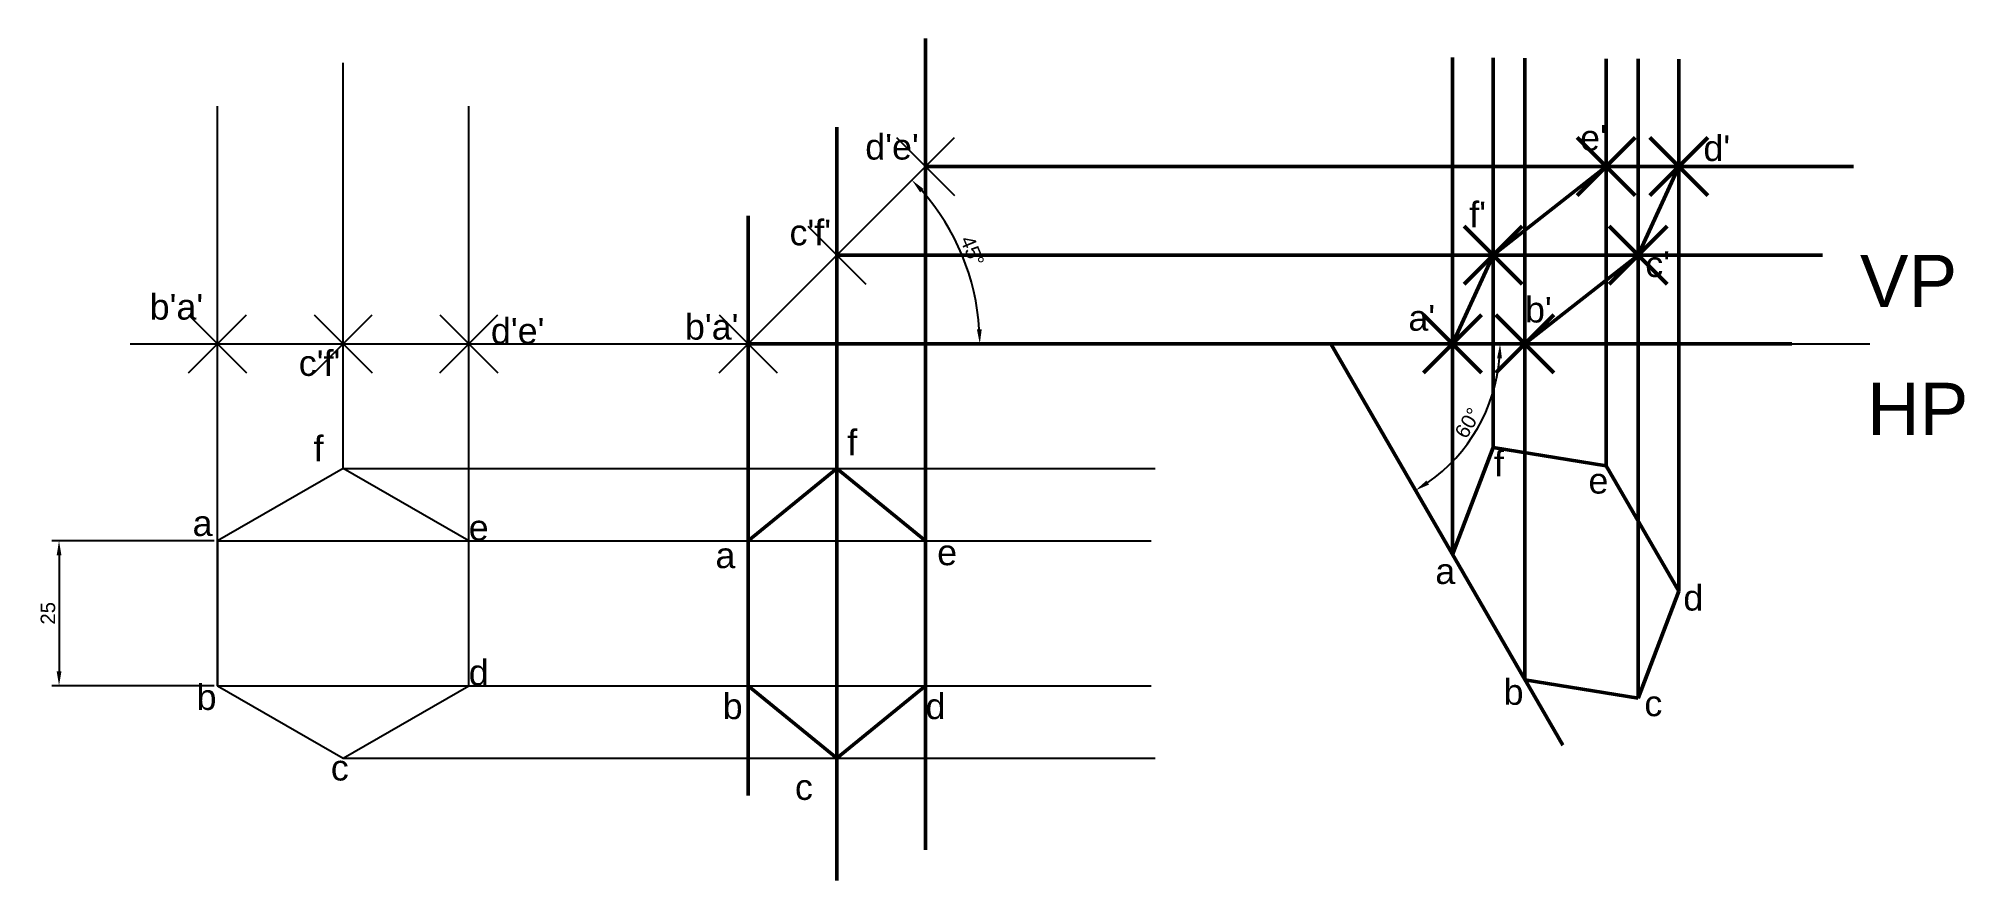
# Model space of a CAD drawing. Header units: millimetres. Extents: x 219 to 551, y 170 to 315.
import ezdxf

# ---------------------------------------------------------------- set-up
doc = ezdxf.new("R2010")
doc.units = ezdxf.units.MM
doc.header["$PDMODE"] = 3
doc.header["$PDSIZE"] = 5
doc.styles.get("Standard").update_dxf_attribs({"font": 'arial.ttf'})
doc.dimstyles.new('ISO-25', dxfattribs={"dimtxt": 2.5, "dimasz": 2.5, "dimexe": 1.25, "dimexo": 0.625, "dimtad": 1, "dimtxsty": 'Standard', "dimcen": 2.5, "dimadec": 0, "dimazin": 0, "dimtfac": 1, "dimtmove": 0, "dimatfit": 3, "dimfxl": 1, "dimarcsym": 0})

# ---------------------------------------------------------------- blocks, each defined once
blk = doc.blocks.new('*D5')
at = {"color": 0, "lineweight": -2, "transparency": 16777216}
for p, q in [((249.14, 228.58), (221.16, 228.58)), ((222.41, 226.08), (222.41, 206.08)), ((249.14, 203.58), (221.16, 203.58))]:
    blk.add_line(p, q, dxfattribs=at)
at = {"color": 0, "transparency": 16777216}
for points in [[(222, 226.08), (222.83, 226.08), (222.41, 228.58)], [(222, 206.08), (222.83, 206.08), (222.41, 203.58)]]:
    blk.add_solid(points, dxfattribs=at)
at = {"layer": 'Defpoints', "color": 0, "transparency": 16777216}
for p in [(249.76, 228.58), (222.41, 203.58), (249.76, 203.58)]:
    blk.add_point(p, dxfattribs=at)
at = {"color": 0, "lineweight": 50, "transparency": 16777216, "insert": (220.51, 216.08), "char_height": 2.5, "attachment_point": 5, "rotation": 90}
blk.add_mtext('25', dxfattribs=at)
blk = doc.blocks.new('*D6')
at = {"color": 0, "lineweight": -2, "transparency": 16777216}
blk.add_arc((341.23, 262.58), 39.96, 3.5848, 41.4152, dxfattribs=at)
at = {"color": 0, "transparency": 16777216}
for points in [[(370.89, 288.73), (371.5, 289.3), (369.48, 290.84)], [(381.53, 265.09), (380.7, 265.06), (381.19, 262.58)]]:
    blk.add_solid(points, dxfattribs=at)
at = {"layer": 'Defpoints', "color": 0, "transparency": 16777216}
for p in [(371.84, 293.2), (379.83, 272.92), (341.23, 262.58), (341.23, 262.58), (411.23, 262.58)]:
    blk.add_point(p, dxfattribs=at)
at = {"color": 0, "lineweight": 50, "transparency": 16777216, "insert": (379.9, 278.6), "char_height": 2.5, "attachment_point": 5, "rotation": 292.5}
blk.add_mtext('45°', dxfattribs=at)
blk = doc.blocks.new('*D7')
at = {"color": 0, "lineweight": -2, "transparency": 16777216}
blk.add_arc((441.72, 262.58), 29.2, 304.9067, 355.0933, dxfattribs=at)
at = {"color": 0, "transparency": 16777216}
for points in [[(470.4, 260.1), (471.23, 260.06), (470.92, 262.58)], [(458.65, 238.28), (458.21, 238.98), (456.32, 237.29)]]:
    blk.add_solid(points, dxfattribs=at)
at = {"layer": 'Defpoints', "color": 0, "transparency": 16777216}
for p in [(234.68, 262.58), (441.72, 262.58), (534.68, 262.58), (464.09, 243.81), (481.72, 193.3)]:
    blk.add_point(p, dxfattribs=at)
at = {"color": 0, "lineweight": 50, "transparency": 16777216, "insert": (465.36, 248.93), "char_height": 2.5, "attachment_point": 5, "rotation": 60}
blk.add_mtext('60°', dxfattribs=at)

msp = doc.modelspace()

# ---------------------------------------------------------------- linework, layer by layer
at = {"lineweight": 50}
for p, q in [((371.844, 315.273), (371.844, 175.273)), ((462.71, 226.229), (462.71, 311.965)), ((469.718, 244.709), (469.718, 311.917)), ((475.21, 204.579), (475.21, 311.88)), ((489.226, 241.539), (489.226, 311.784)), ((494.718, 201.408), (494.718, 311.746)), ((501.726, 219.888), (501.726, 311.698)), ((356.535, 299.964), (356.535, 169.964)), ((371.844, 293.196), (531.844, 293.196)), ((469.718, 277.887), (489.227, 293.196)), ((489.227, 293.196), (501.727, 293.196)), ((501.727, 293.196), (494.718, 277.887)), ((341.225, 284.655), (341.225, 184.655)), ((356.535, 277.887), (526.535, 277.887)), ((462.71, 262.578), (469.718, 277.887)), ((494.718, 277.887), (475.21, 262.578)), ((341.226, 262.578), (521.226, 262.578)), ((441.718, 262.578), (481.718, 193.296)), ((475.21, 262.578), (462.71, 262.578)), ((462.71, 226.229), (469.718, 244.709)), ((469.718, 244.709), (489.226, 241.539)), ((341.225, 228.577), (356.535, 241.077)), ((356.535, 241.077), (371.844, 228.577)), ((489.226, 241.539), (501.726, 219.888)), ((341.225, 203.577), (341.225, 228.577)), ((371.844, 228.577), (371.844, 203.577)), ((475.21, 204.579), (462.71, 226.229)), ((501.726, 219.888), (494.718, 201.408)), ((356.535, 191.077), (341.225, 203.577)), ((371.844, 203.577), (356.535, 191.077)), ((494.718, 201.408), (475.21, 204.579))]:
    msp.add_line(p, q, dxfattribs=at)
for p, q in [((271.414, 241.077), (271.414, 311.077)), ((249.764, 203.577), (249.764, 303.577)), ((293.065, 203.577), (293.065, 303.577)), ((341.226, 262.578), (371.844, 293.196)), ((234.678, 262.578), (534.678, 262.578)), ((249.763, 262.578), (293.065, 262.578)), ((271.414, 241.077), (411.414, 241.077)), ((249.764, 228.577), (410.764, 228.577)), ((249.764, 203.577), (410.764, 203.577)), ((271.414, 191.077), (411.414, 191.077))]:
    msp.add_line(p, q)
msp.add_lwpolyline([(293.065, 203.577), (293.065, 228.577), (271.414, 241.077), (249.764, 228.577), (249.764, 203.577), (271.414, 191.077)], close=True)
for p in [(371.844, 293.196), (356.535, 277.887), (249.763, 262.578), (271.414, 262.578), (293.065, 262.578), (341.225, 262.577)]:
    msp.add_point(p)
for p in [(489.227, 293.196), (501.727, 293.196), (469.718, 277.887), (494.718, 277.887), (462.71, 262.578), (475.175, 262.578)]:
    msp.add_point(p, dxfattribs=at)

# ---------------------------------------------------------------- texts
for s, height, p in [("d'e'", 4.4233, (361.444, 294.377)), ("e'", 4.4233, (484.71, 295.923)), ("d'", 4.4233, (505.98, 294.137)), ("f'", 4.4233, (465.595, 282.687)), ("c'f'", 4.4233, (348.385, 279.582)), ("c'", 4.4233, (495.951, 274.111)), ("b'a'", 4.4233, (238.04, 266.76)), ("a'", 4.4233, (455.1, 264.845)), ("b'", 4.4233, (475.21, 266.262)), ("d'e'", 4.4233, (296.885, 262.603)), ("b'a'", 4.4233, (330.345, 263.307)), ("c'f'", 4.4233, (263.753, 257.049)), ('f', 4.423, (266.301, 242.292)), ('f', 4.423, (358.338, 243.358)), ('f', 4.423, (469.857, 239.71)), ('e', 4.423, (486.157, 236.735)), ('a', 4.423, (245.442, 229.417)), ('e', 4.423, (293.065, 228.649)), ('a', 4.423, (335.61, 223.873)), ('e', 4.423, (373.845, 224.374)), ('a', 4.423, (459.747, 221.137)), ('d', 4.423, (502.516, 216.553)), ('d', 4.423, (293.065, 203.649)), ('b', 4.423, (246.132, 199.402)), ('b', 4.423, (471.527, 200.288)), ('b', 4.423, (336.864, 197.822)), ('d', 4.423, (371.844, 197.822)), ('c', 4.423, (495.8, 198.322)), ('c', 4.423, (269.283, 187.222)), ('c', 4.423, (349.317, 183.877))]:
    msp.add_text(s, height=height, dxfattribs=at).set_placement(p)
at = {"lineweight": 50, "char_height": 9, "attachment_point": 1}
for s, insert in [('VP', (532.964, 277.938)), ('HP', (534.198, 255.857))]:
    msp.add_mtext_dynamic_manual_height_columns(s, width=0.2741, gutter_width=22.116, heights=[0], dxfattribs=dict(at, insert=insert))

# ---------------------------------------------------------------- dimensions: what is measured, and where the dimension line sits
at = {"lineweight": 50}
for base, line1, line2, picture, middle in [((379.828, 272.921), ((341.226, 262.578), (411.226, 262.578)), ((341.226, 262.578), (371.844, 293.196)), '*D6', (379.9, 278.597)), ((464.088, 243.807), ((441.718, 262.578), (481.718, 193.296)), ((234.678, 262.578), (534.678, 262.578)), '*D7', (465.361, 248.928))]:
    dim = msp.add_angular_dim_2l(base=base, line1=line1, line2=line2, dimstyle='ISO-25', dxfattribs=at)
    dim.commit()
    dim.dimension.update_dxf_attribs({"geometry": picture, "text_midpoint": middle})
dim = msp.add_linear_dim(base=(222.414, 203.577), p1=(249.764, 228.577), p2=(249.764, 203.577), angle=90, dimstyle='ISO-25', dxfattribs=at)
dim.commit()
dim.dimension.update_dxf_attribs({"geometry": '*D5', "text_midpoint": (220.513, 216.077)})

doc.saveas('drawing.dxf')
